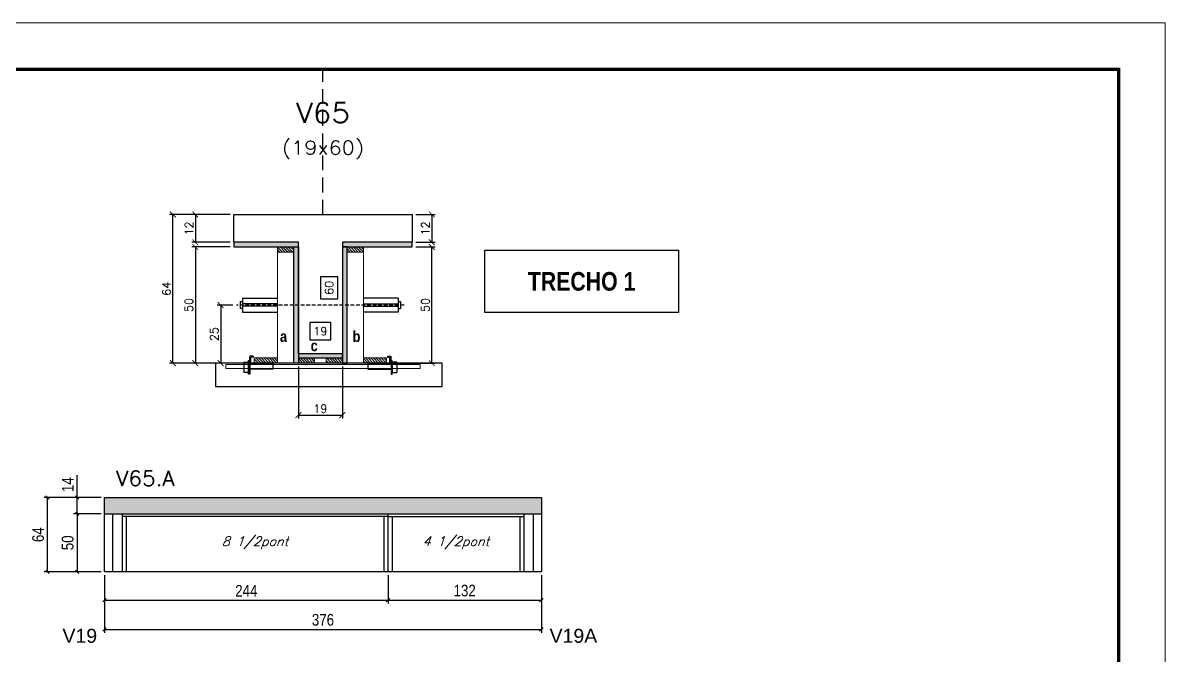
# Model space of a CAD drawing. Extents: x 0 to 6325, y 5574 to 19307.
# Drawn here: x 2087 to 3070, y 10674 to 11219 of the extents above; entities that cross this region are included whole.
import ezdxf
from ezdxf.enums import TextEntityAlignment as Align

# ---------------------------------------------------------------- set-up
doc = ezdxf.new("R2010")
doc.units = 0
doc.linetypes.add('DASHED', pattern=[0.75, 0.5, -0.25])
doc.linetypes.add('HIDDEN', pattern=[9.525, 6.35, -3.175])
for name, color, linetype in [('1', 1, 'Continuous'), ('5', 5, 'Continuous'), ('barrote', 251, 'Continuous'), ('COTA', 241, 'Continuous'), ('Cota Seção (2x)', 4, 'Continuous'), ('detalhes', 4, 'Continuous'), ('Hachura', 253, 'Continuous'), ('NOMENCLATURA', 7, 'Continuous'), ('Painéis', 200, 'Continuous'), ('presilha', 1, 'Continuous'), ('SARR_2.2x7', 40, 'Continuous'), ('SARR_3.5x7', 81, 'Continuous'), ('TENSOR', 3, 'Continuous'), ('texto', 7, 'Continuous'), ('Texto de Titulo', 7, 'Continuous'), ('Texto Qtd Sarr', 242, 'Continuous')]:
    doc.layers.add(name, color=color, linetype=linetype)
for name, color, linetype, lineweight in [('CONCRETO', 251, 'Continuous', 25), ('Folhas', 255, 'Continuous', 9), ('Madeira', 126, 'Continuous', 18), ('SARRAFO DE PRESSAO', 251, 'DASHED', 9), ('SCO-___-LAJ', 2, 'Continuous', 0), ('Texto Seção', 7, 'Continuous', 15)]:
    doc.layers.add(name, color=color, linetype=linetype, lineweight=lineweight)
doc.styles.add('COTA TECNICA', font='techl___.ttf', dxfattribs={"height": 10})
doc.styles.add('REGUA-120', font='ROMANS.shx', dxfattribs={"height": 15})
doc.styles.add('ROMANC', font='techb___.ttf', dxfattribs={"height": 2.5})
doc.styles.add('Romans', font='romans.shx')
doc.styles.get("Standard").update_dxf_attribs({"font": 'arial.ttf'})
doc.styles.add('TECNICA', font='techb___.ttf', dxfattribs={"height": 10})
doc.dimstyles.new('Cota Seção (2x)', dxfattribs={"dimtxt": 7, "dimasz": 5, "dimexe": 3, "dimexo": 3, "dimgap": 2, "dimtad": 3, "dimdec": 1, "dimlfac": 0.5, "dimzin": 12, "dimdsep": 46, "dimtxsty": 'Romans', "dimblk": 'ARCHTICK', "dimcen": 0, "dimclrd": 4, "dimclre": 4, "dimclrt": 1, "dimadec": 1, "dimazin": 3, "dimtfac": 1, "dimtdec": 1, "dimtmove": 0, "dimatfit": 3, "dimldrblk": 'OBLIQUE', "dimfxl": 1, "dimtolj": 1, "dimtzin": 12, "dimarcsym": 0})
doc.dimstyles.new('Cota Seção interna', dxfattribs={"dimtxt": 7, "dimasz": 6, "dimexe": 0.18, "dimexo": 2, "dimgap": -4, "dimtad": 3, "dimdec": 1, "dimlfac": 0.5, "dimzin": 12, "dimdsep": 46, "dimtxsty": 'Romans', "dimblk": 'ARCHTICK', "dimcen": 0.09, "dimse1": 1, "dimse2": 1, "dimsd1": 1, "dimsd2": 1, "dimclrd": 180, "dimclre": 5, "dimclrt": 1, "dimadec": 0, "dimazin": 3, "dimtfac": 1, "dimtdec": 1, "dimtofl": 0, "dimtmove": 0, "dimatfit": 3, "dimldrblk": 'ARCHTICK', "dimfxl": 1, "dimtolj": 1, "dimtzin": 0, "dimarcsym": 0})
doc.dimstyles.new('PAINEL', dxfattribs={"dimtxt": 10, "dimasz": 3, "dimexe": 3, "dimexo": 3, "dimgap": 3, "dimtad": 1, "dimdec": 1, "dimzin": 12, "dimdsep": 46, "dimtxsty": 'COTA TECNICA', "dimblk1": 'OBLIQUE', "dimblk2": 'OBLIQUE', "dimsah": 1, "dimcen": 0.9, "dimclrd": 4, "dimclre": 4, "dimclrt": 240, "dimadec": 1, "dimazin": 3, "dimtfac": 1, "dimtdec": 1, "dimtmove": 0, "dimatfit": 3, "dimfxl": 1, "dimtolj": 1, "dimtzin": 12, "dimarcsym": 0})
pattern_1 = [(315, (25280.4202, 2695.9056), (1.12253202, 1.12253202), [])]

# ---------------------------------------------------------------- blocks, each defined once
blk = doc.blocks.new('9999999999')
at = {"layer": 'Folhas'}
blk.add_lwpolyline([(98138.98, 34190.21), (99623.98, 34190.21), (99623.98, 35240.21), (98138.98, 35240.21)], close=True, dxfattribs=at)
at = {"layer": 'Folhas', "color": 30, "const_width": 3}
blk.add_lwpolyline([(98213.98, 34230.21), (99583.98, 34230.21), (99583.98, 35200.21), (98213.98, 35200.21)], close=True, dxfattribs=at)
blk = doc.blocks.new('titulo1')
at = {"layer": 'Defpoints', "color": 252, "linetype": 'HIDDEN', "ltscale": 2}
blk.add_line((0, 0), (0, 125), dxfattribs=at)
at = {"layer": 'Defpoints', "style": 'Romans', "oblique": 15}
blk.add_attdef('FOLHA', text='', height=10, dxfattribs=at).set_placement((0, 15.58), align=Align.MIDDLE_CENTER)
at = {"layer": 'Texto Qtd Sarr', "color": 3, "style": 'Romans', "oblique": 15}
for tag, height, p in [('TITULO', 17, (0, 71.45)), ('SEÇÃO', 12, (0, 41.55))]:
    blk.add_attdef(tag, text='', height=height, dxfattribs=at).set_placement(p, align=Align.MIDDLE_CENTER)
blk = doc.blocks.new('_ArchTick')
at = {"color": 0, "linetype": 'ByBlock', "const_width": 0.15}
blk.add_lwpolyline([(-0.5, -0.5), (0.5, 0.5)], dxfattribs=at)
blk = doc.blocks.new('*D3138')
at = {"layer": 'COTA', "color": 4, "lineweight": -2, "transparency": 16777216}
for p, q in [((2424.8, 11053.55), (2441.67, 11053.55)), ((2438.67, 11053.55), (2438.67, 11029.55)), ((2424.8, 11029.55), (2441.67, 11029.55))]:
    blk.add_line(p, q, dxfattribs=at)
at = {"layer": 'Defpoints', "color": 0, "transparency": 16777216}
for p in [(2421.8, 11053.55), (2421.8, 11029.55), (2438.67, 11029.55)]:
    blk.add_point(p, dxfattribs=at)
at = {"layer": 'COTA', "color": 4, "lineweight": -2, "transparency": 16777216, "xscale": 5, "yscale": 5, "zscale": 5}
for p, rotation in [((2438.67, 11053.55), 90), ((2438.67, 11029.55), 270)]:
    blk.add_blockref('_ArchTick', p, dxfattribs=dict(at, rotation=rotation))
at = {"layer": 'COTA', "color": 1, "transparency": 16777216, "insert": (2433.17, 11041.55), "char_height": 7, "attachment_point": 5, "rotation": 90, "style": 'Romans'}
blk.add_mtext('\\A1;12', dxfattribs=at)
blk = doc.blocks.new('_Oblique')
at = {"layer": '1', "color": 0, "lineweight": -2}
blk.add_line((-0.5, -0.5), (0.5, 0.5), dxfattribs=at)
blk = doc.blocks.new('*D3139')
at = {"layer": 'COTA', "color": 4, "lineweight": -2, "transparency": 16777216}
for p, q in [((2265.2, 11053.55), (2212.82, 11053.55)), ((2215.82, 10925.55), (2215.82, 11053.55)), ((2287.2, 10925.55), (2212.82, 10925.55))]:
    blk.add_line(p, q, dxfattribs=at)
at = {"layer": 'Defpoints', "color": 0, "transparency": 16777216}
for p in [(2215.82, 11053.55), (2268.2, 11053.55), (2290.2, 10925.55)]:
    blk.add_point(p, dxfattribs=at)
at = {"layer": 'COTA', "color": 4, "lineweight": -2, "transparency": 16777216, "xscale": 5, "yscale": 5, "zscale": 5}
for p, rotation in [((2215.82, 11053.55), 90), ((2215.82, 10925.55), 270)]:
    blk.add_blockref('_ArchTick', p, dxfattribs=dict(at, rotation=rotation))
at = {"layer": 'COTA', "color": 1, "transparency": 16777216, "insert": (2210.32, 10989.55), "char_height": 7, "attachment_point": 5, "rotation": 90, "style": 'Romans'}
blk.add_mtext('\\A1;64', dxfattribs=at)
blk = doc.blocks.new('*D3140')
at = {"layer": 'COTA', "color": 4, "lineweight": -2, "transparency": 16777216}
for p, q in [((2424.8, 11025.55), (2441.67, 11025.55)), ((2438.67, 10925.55), (2438.67, 11025.55)), ((2398.4, 10925.55), (2441.67, 10925.55))]:
    blk.add_line(p, q, dxfattribs=at)
at = {"layer": 'Defpoints', "color": 0, "transparency": 16777216}
for p in [(2421.8, 11025.55), (2438.67, 11025.55), (2395.4, 10925.55)]:
    blk.add_point(p, dxfattribs=at)
at = {"layer": 'COTA', "color": 4, "lineweight": -2, "transparency": 16777216, "xscale": 5, "yscale": 5, "zscale": 5}
for p, rotation in [((2438.67, 11025.55), 90), ((2438.67, 10925.55), 270)]:
    blk.add_blockref('_ArchTick', p, dxfattribs=dict(at, rotation=rotation))
at = {"layer": 'COTA', "color": 1, "transparency": 16777216, "insert": (2433.17, 10975.55), "char_height": 7, "attachment_point": 5, "rotation": 90, "style": 'Romans'}
blk.add_mtext('\\A1;50', dxfattribs=at)
blk = doc.blocks.new('*D3141')
at = {"layer": 'Cota Seção (2x)', "color": 180, "lineweight": -2, "transparency": 16777216}
for p, q in [((2357.8, 10999.86), (2342.8, 10999.86)), ((2342.8, 10999.86), (2342.8, 10980.86)), ((2357.8, 10980.86), (2357.8, 10999.86)), ((2342.8, 10980.86), (2357.8, 10980.86))]:
    blk.add_line(p, q, dxfattribs=at)
at = {"layer": 'Defpoints', "color": 0, "transparency": 16777216}
for p in [(2361.8, 11053.55), (2372.8, 11053.55), (2372.8, 10933.55)]:
    blk.add_point(p, dxfattribs=at)
at = {"layer": 'Cota Seção (2x)', "color": 1, "transparency": 16777216, "insert": (2350.3, 10990.36), "char_height": 7, "attachment_point": 5, "rotation": 90, "style": 'Romans'}
blk.add_mtext('\\A1;60', dxfattribs=at)
blk = doc.blocks.new('*D3142')
at = {"layer": 'COTA', "color": 4, "lineweight": -2, "transparency": 16777216}
for p, q in [((2265.2, 11053.55), (2232.14, 11053.55)), ((2235.14, 11053.55), (2235.14, 11029.55)), ((2265.2, 11029.55), (2232.14, 11029.55))]:
    blk.add_line(p, q, dxfattribs=at)
at = {"layer": 'Defpoints', "color": 0, "transparency": 16777216}
for p in [(2268.2, 11053.55), (2235.14, 11029.55), (2268.2, 11029.55)]:
    blk.add_point(p, dxfattribs=at)
at = {"layer": 'COTA', "color": 4, "lineweight": -2, "transparency": 16777216, "xscale": 5, "yscale": 5, "zscale": 5}
for p, rotation in [((2235.14, 11053.55), 90), ((2235.14, 11029.55), 270)]:
    blk.add_blockref('_ArchTick', p, dxfattribs=dict(at, rotation=rotation))
at = {"layer": 'COTA', "color": 1, "transparency": 16777216, "insert": (2229.64, 11041.55), "char_height": 7, "attachment_point": 5, "rotation": 90, "style": 'Romans'}
blk.add_mtext('\\A1;12', dxfattribs=at)
blk = doc.blocks.new('*D3143')
at = {"layer": 'COTA', "color": 4, "lineweight": -2, "transparency": 16777216}
for p, q in [((2265.2, 11025.55), (2232.14, 11025.55)), ((2235.14, 11025.55), (2235.14, 10925.55)), ((2287.2, 10925.55), (2232.14, 10925.55))]:
    blk.add_line(p, q, dxfattribs=at)
at = {"layer": 'Defpoints', "color": 0, "transparency": 16777216}
for p in [(2268.2, 11025.55), (2235.14, 10925.55), (2290.2, 10925.55)]:
    blk.add_point(p, dxfattribs=at)
at = {"layer": 'COTA', "color": 4, "lineweight": -2, "transparency": 16777216, "xscale": 5, "yscale": 5, "zscale": 5}
for p, rotation in [((2235.14, 11025.55), 90), ((2235.14, 10925.55), 270)]:
    blk.add_blockref('_ArchTick', p, dxfattribs=dict(at, rotation=rotation))
at = {"layer": 'COTA', "color": 1, "transparency": 16777216, "insert": (2229.64, 10975.55), "char_height": 7, "attachment_point": 5, "rotation": 90, "style": 'Romans'}
blk.add_mtext('\\A1;50', dxfattribs=at)
blk = doc.blocks.new('PRESILHA METÁLICA 1')
at = {"layer": 'presilha'}
for p, q in [((6, 15.5), (7.5, 15.5)), ((6, -2.5), (6, 15.5)), ((7.5, 10.6), (7.5, 19.9)), ((7.5, 15.5), (7.5, -2.5)), ((12, 21), (8.6, 21)), ((9, 11.6), (9, 18.9)), ((12, 19.5), (9.6, 19.5)), ((12, 21), (12, 19.5)), ((0, 13), (6, 13)), ((0, 13), (0, 0)), ((6, 0), (0, 0)), ((6, 13), (6, 0)), ((37.5, 4.1), (7.5, 4.1)), ((37.5, 11), (9.6, 11)), ((37.5, 11), (37.5, 4.1)), ((7.5, -2.5), (6, -2.5))]:
    blk.add_line(p, q, dxfattribs=at)
for centre, radius, start, end in [((8.6, 19.9), 1.14, 90, 180), ((9.6, 18.9), 0.57, 90, 180), ((9.6, 11.6), 0.57, 180, 270)]:
    blk.add_arc(centre, radius, start, end, dxfattribs=at)
blk = doc.blocks.new('*D3144')
at = {"layer": 'COTA', "color": 4, "lineweight": -2, "transparency": 16777216}
for p, q in [((2323.8, 10922.55), (2323.8, 10877.82)), ((2361.8, 10922.55), (2361.8, 10877.82)), ((2323.8, 10880.82), (2361.8, 10880.82))]:
    blk.add_line(p, q, dxfattribs=at)
at = {"layer": 'Defpoints', "color": 0, "transparency": 16777216}
for p in [(2323.8, 10925.55), (2361.8, 10925.55), (2361.8, 10880.82)]:
    blk.add_point(p, dxfattribs=at)
at = {"layer": 'COTA', "color": 4, "lineweight": -2, "transparency": 16777216, "xscale": 5, "yscale": 5, "zscale": 5, "rotation": 180}
blk.add_blockref('_ArchTick', (2323.8, 10880.82), dxfattribs=at)
at = {"layer": 'COTA', "color": 4, "lineweight": -2, "transparency": 16777216, "xscale": 5, "yscale": 5, "zscale": 5}
blk.add_blockref('_ArchTick', (2361.8, 10880.82), dxfattribs=at)
at = {"layer": 'COTA', "color": 1, "transparency": 16777216, "insert": (2342.8, 10886.32), "char_height": 7, "attachment_point": 5, "style": 'Romans'}
blk.add_mtext('\\A1;19', dxfattribs=at)
blk = doc.blocks.new('*D3145')
at = {"layer": 'Cota Seção (2x)', "color": 180, "lineweight": -2, "transparency": 16777216}
for p, q in [((2351.8, 10960.55), (2333.8, 10960.55)), ((2333.8, 10960.55), (2333.8, 10945.55)), ((2351.8, 10945.55), (2351.8, 10960.55)), ((2333.8, 10945.55), (2351.8, 10945.55))]:
    blk.add_line(p, q, dxfattribs=at)
at = {"layer": 'Defpoints', "color": 0, "transparency": 16777216}
for p in [(2361.8, 10941.55), (2323.8, 10925.55), (2361.8, 10925.55)]:
    blk.add_point(p, dxfattribs=at)
at = {"layer": 'Cota Seção (2x)', "color": 1, "transparency": 16777216, "insert": (2342.8, 10953.05), "char_height": 7, "attachment_point": 5, "style": 'Romans'}
blk.add_mtext('\\A1;19', dxfattribs=at)
blk = doc.blocks.new('*D3146')
at = {"layer": 'COTA', "color": 4, "lineweight": -2, "transparency": 16777216}
for p, q in [((2154, 10809.81), (2104.93, 10809.81)), ((2107.93, 10745.81), (2107.93, 10809.81)), ((2154, 10745.81), (2104.93, 10745.81))]:
    blk.add_line(p, q, dxfattribs=at)
at = {"layer": 'Defpoints', "color": 0, "transparency": 16777216}
for p in [(2107.93, 10809.81), (2157, 10809.81), (2157, 10745.81)]:
    blk.add_point(p, dxfattribs=at)
at = {"layer": 'COTA', "color": 4, "lineweight": -2, "transparency": 16777216, "xscale": 3, "yscale": 3, "zscale": 3}
for p, rotation in [((2107.93, 10809.81), 90), ((2107.93, 10745.81), 270)]:
    blk.add_blockref('_Oblique', p, dxfattribs=dict(at, rotation=rotation))
at = {"layer": 'COTA', "color": 240, "transparency": 16777216, "insert": (2099.83, 10777.81), "char_height": 10, "attachment_point": 5, "rotation": 90, "style": 'COTA TECNICA'}
blk.add_mtext('\\A1;64', dxfattribs=at)
blk = doc.blocks.new('*D3147')
at = {"layer": 'COTA', "color": 4, "lineweight": -2, "transparency": 16777216}
for p, q in [((2157, 10742.81), (2157, 10693.24)), ((2533, 10742.81), (2533, 10693.24)), ((2157, 10696.24), (2533, 10696.24))]:
    blk.add_line(p, q, dxfattribs=at)
at = {"layer": 'Defpoints', "color": 0, "transparency": 16777216}
for p in [(2157, 10745.81), (2533, 10745.81), (2533, 10696.24)]:
    blk.add_point(p, dxfattribs=at)
at = {"layer": 'COTA', "color": 4, "lineweight": -2, "transparency": 16777216, "xscale": 3, "yscale": 3, "zscale": 3, "rotation": 180}
blk.add_blockref('_Oblique', (2157, 10696.24), dxfattribs=at)
at = {"layer": 'COTA', "color": 4, "lineweight": -2, "transparency": 16777216, "xscale": 3, "yscale": 3, "zscale": 3}
blk.add_blockref('_Oblique', (2533, 10696.24), dxfattribs=at)
at = {"layer": 'COTA', "color": 240, "transparency": 16777216, "insert": (2345, 10704.46), "char_height": 10, "attachment_point": 5, "style": 'COTA TECNICA'}
blk.add_mtext('\\A1;376', dxfattribs=at)
blk = doc.blocks.new('*D4294')
at = {"layer": 'COTA', "color": 4, "lineweight": -2, "transparency": 16777216}
for p, q in [((2133.37, 10809.81), (2133.37, 10828.93)), ((2154, 10809.81), (2130.37, 10809.81)), ((2133.37, 10795.81), (2133.37, 10809.81)), ((2154, 10795.81), (2130.37, 10795.81))]:
    blk.add_line(p, q, dxfattribs=at)
at = {"layer": 'Defpoints', "color": 0, "transparency": 16777216}
for p in [(2133.37, 10809.81), (2157, 10809.81), (2157, 10795.81)]:
    blk.add_point(p, dxfattribs=at)
at = {"layer": 'COTA', "color": 4, "lineweight": -2, "transparency": 16777216, "xscale": 3, "yscale": 3, "zscale": 3}
for p, rotation in [((2133.37, 10809.81), 90), ((2133.37, 10795.81), 270)]:
    blk.add_blockref('_Oblique', p, dxfattribs=dict(at, rotation=rotation))
at = {"layer": 'COTA', "color": 240, "transparency": 16777216, "insert": (2125.29, 10820.87), "char_height": 10, "attachment_point": 5, "rotation": 90, "style": 'COTA TECNICA'}
blk.add_mtext('\\A1;14', dxfattribs=at)
blk = doc.blocks.new('*D4287')
at = {"layer": 'COTA', "color": 4, "lineweight": -2, "transparency": 16777216}
for p, q in [((2154, 10795.81), (2130.37, 10795.81)), ((2133.37, 10795.81), (2133.37, 10745.81)), ((2154, 10745.81), (2130.37, 10745.81))]:
    blk.add_line(p, q, dxfattribs=at)
at = {"layer": 'Defpoints', "color": 0, "transparency": 16777216}
for p in [(2157, 10795.81), (2133.37, 10745.81), (2157, 10745.81)]:
    blk.add_point(p, dxfattribs=at)
at = {"layer": 'COTA', "color": 4, "lineweight": -2, "transparency": 16777216, "xscale": 3, "yscale": 3, "zscale": 3}
for p, rotation in [((2133.37, 10795.81), 90), ((2133.37, 10745.81), 270)]:
    blk.add_blockref('_Oblique', p, dxfattribs=dict(at, rotation=rotation))
at = {"layer": 'COTA', "color": 240, "transparency": 16777216, "insert": (2125.26, 10770.81), "char_height": 10, "attachment_point": 5, "rotation": 90, "style": 'COTA TECNICA'}
blk.add_mtext('\\A1;50', dxfattribs=at)
blk = doc.blocks.new('*D4288')
at = {"layer": 'COTA', "color": 4, "lineweight": -2, "transparency": 16777216}
for p, q in [((2157, 10742.81), (2157, 10718.41)), ((2401, 10742.81), (2401, 10718.41)), ((2157, 10721.41), (2401, 10721.41))]:
    blk.add_line(p, q, dxfattribs=at)
at = {"layer": 'Defpoints', "color": 0, "transparency": 16777216}
for p in [(2157, 10745.81), (2401, 10745.81), (2401, 10721.41)]:
    blk.add_point(p, dxfattribs=at)
at = {"layer": 'COTA', "color": 4, "lineweight": -2, "transparency": 16777216, "xscale": 3, "yscale": 3, "zscale": 3, "rotation": 180}
blk.add_blockref('_Oblique', (2157, 10721.41), dxfattribs=at)
at = {"layer": 'COTA', "color": 4, "lineweight": -2, "transparency": 16777216, "xscale": 3, "yscale": 3, "zscale": 3}
blk.add_blockref('_Oblique', (2401, 10721.41), dxfattribs=at)
at = {"layer": 'COTA', "color": 240, "transparency": 16777216, "insert": (2279, 10729.49), "char_height": 10, "attachment_point": 5, "style": 'COTA TECNICA'}
blk.add_mtext('\\A1;244', dxfattribs=at)
blk = doc.blocks.new('*D3116')
at = {"layer": 'COTA', "color": 4, "lineweight": -2, "transparency": 16777216}
for p, q in [((2401, 10742.81), (2401, 10718.41)), ((2533, 10742.81), (2533, 10718.41)), ((2401, 10721.41), (2533, 10721.41))]:
    blk.add_line(p, q, dxfattribs=at)
at = {"layer": 'Defpoints', "color": 0, "transparency": 16777216}
for p in [(2401, 10745.81), (2533, 10745.81), (2533, 10721.41)]:
    blk.add_point(p, dxfattribs=at)
at = {"layer": 'COTA', "color": 4, "lineweight": -2, "transparency": 16777216, "xscale": 3, "yscale": 3, "zscale": 3, "rotation": 180}
blk.add_blockref('_Oblique', (2401, 10721.41), dxfattribs=at)
at = {"layer": 'COTA', "color": 4, "lineweight": -2, "transparency": 16777216, "xscale": 3, "yscale": 3, "zscale": 3}
blk.add_blockref('_Oblique', (2533, 10721.41), dxfattribs=at)
at = {"layer": 'COTA', "color": 240, "transparency": 16777216, "insert": (2467, 10729.63), "char_height": 10, "attachment_point": 5, "style": 'COTA TECNICA'}
blk.add_mtext('\\A1;132', dxfattribs=at)
blk = doc.blocks.new('*D4148')
at = {"layer": 'COTA', "color": 4, "lineweight": -2, "transparency": 16777216}
for p, q in [((2267.5, 10975.52), (2253.94, 10975.52)), ((2256.94, 10975.52), (2256.94, 10925.55)), ((2272.5, 10925.55), (2253.94, 10925.55))]:
    blk.add_line(p, q, dxfattribs=at)
at = {"layer": 'Defpoints', "color": 0, "transparency": 16777216}
for p in [(2270.5, 10975.52), (2256.94, 10925.55), (2275.5, 10925.55)]:
    blk.add_point(p, dxfattribs=at)
at = {"layer": 'COTA', "color": 4, "lineweight": -2, "transparency": 16777216, "xscale": 5, "yscale": 5, "zscale": 5}
for p, rotation in [((2256.94, 10975.52), 90), ((2256.94, 10925.55), 270)]:
    blk.add_blockref('_ArchTick', p, dxfattribs=dict(at, rotation=rotation))
at = {"layer": 'COTA', "color": 1, "transparency": 16777216, "insert": (2251.44, 10950.53), "char_height": 7, "attachment_point": 5, "rotation": 90, "style": 'Romans'}
blk.add_mtext('\\A1;25', dxfattribs=at)

msp = doc.modelspace()

# ---------------------------------------------------------------- hatches: boundary and pattern name
at = {"layer": 'COTA'}
h = msp.add_hatch(dxfattribs=at)
h.set_pattern_fill('AR-CONC', color=256, scale=0.03)
h.set_pattern_definition([(50, (85.2277, 1203.2166), (5.46554, -0.4781726), [0.5715, -6.2865]), (355, (85.2277, 1203.2166), (-1.0573026, 5.7317054), [0.4572, -5.0292175]), (100.451445, (85.683, 1203.177), (4.4082374, 5.2535326), [0.4857003, -5.3427073]), (46.1842, (85.2277, 1204.7406), (8.132371, -1.26127), [0.85725, -9.42975]), (96.63556, (85.905, 1204.6355), (7.122124, 7.422784), [0.728551, -8.014068]), (351.18415, (85.228, 1204.741), (7.122124, 7.422784), [0.685799, -7.543792]), (21, (85.9897, 1204.3596), (4.5484317, -3.067956), [0.5715, -6.2865]), (326, (85.9897, 1204.3596), (1.854061, 5.525639), [0.4572, -5.0292]), (71.451445, (86.3687, 1204.104), (6.4024926, 2.457683), [0.4857003, -5.342698]), (37.5, (85.2277, 1203.2166), (0.0926581, 2.53665117), [0, -4.96824, 0, -5.1054, 0, -5.04825]), (7.5, (85.2277, 1203.2166), (2.0045899, 3.00541724), [0, -2.91084, 0, -4.85394, 0, -1.92405]), (327.5, (83.5284, 1203.2166), (4.06771786, -0.1718623), [0, -1.905, 0, -5.9436, 0, -7.8867]), (317.5, (82.7664, 1203.2166), (4.4438754, 0.7627947), [0, -2.4765, 0, -3.94716, 0, -5.6007])])
h.paths.add_polyline_path([(2533, 10809.81), (2157, 10809.81), (2157, 10795.81), (2533, 10795.81)])
at = {"layer": 'Hachura'}
h = msp.add_hatch(color=256, dxfattribs=at)
h.dxf.hatch_style = 1
h.paths.add_polyline_path([(2323.8, 11025.55), (2323.8, 11029.55), (2268.2, 11029.55), (2268.2, 11025.55)])
h = msp.add_hatch(dxfattribs=at)
h.set_pattern_fill('ANSI31', color=256, scale=0.5, angle=270, style=0)
h.set_pattern_definition([(315, (25280.4202, 2717.9056), (1.12253202, 1.12253202), [])])
h.paths.add_polyline_path([(2319.8, 11021.15), (2319.8, 11025.55), (2305.8, 11025.55), (2305.8, 11021.15)])
h = msp.add_hatch(color=256, dxfattribs=at)
h.dxf.hatch_style = 1
h.paths.add_polyline_path([(2319.8, 11025.55), (2323.8, 11025.55), (2323.8, 10925.55), (2319.8, 10925.55)])
h = msp.add_hatch(color=256, dxfattribs=at)
h.dxf.hatch_style = 1
h.paths.add_polyline_path([(2421.8, 11025.55), (2421.8, 11029.55), (2361.8, 11029.55), (2361.8, 11025.55)])
h = msp.add_hatch(color=256, dxfattribs=at)
h.dxf.hatch_style = 1
h.paths.add_polyline_path([(2365.8, 11025.55), (2361.8, 11025.55), (2361.8, 10925.55), (2365.8, 10925.55)])
h = msp.add_hatch(dxfattribs=at)
h.set_pattern_fill('ANSI31', color=256, scale=0.5, angle=270, style=0)
h.set_pattern_definition([(315, (25280.4202, 2717.9056), (1.12253202, 1.12253202), [])])
h.paths.add_polyline_path([(2365.8, 11021.15), (2365.8, 11025.55), (2379.8, 11025.55), (2379.8, 11021.15)])
h = msp.add_hatch(dxfattribs=at)
h.set_pattern_fill('ANSI31', color=256, scale=0.5, angle=270, style=0)
h.set_pattern_definition([(315, (25280.4202, 2695.9056), (1.12253202, 1.12253202), [])])
h.paths.add_polyline_path([(2285.8, 10925.55), (2285.8, 10929.95), (2305.8, 10929.95), (2305.8, 10925.55)])
h = msp.add_hatch(color=256, dxfattribs=at)
h.dxf.hatch_style = 1
h.paths.add_polyline_path([(2361.8, 10929.95), (2361.8, 10933.55), (2323.8, 10933.55), (2323.8, 10929.95)])
h = msp.add_hatch(dxfattribs=at)
h.set_pattern_fill('ANSI31', color=256, scale=0.5, angle=270, style=0)
h.set_pattern_definition(pattern_1)
h.paths.add_polyline_path([(2323.8, 10925.55), (2323.8, 10929.95), (2337.8, 10929.95), (2337.8, 10925.55)])
h = msp.add_hatch(dxfattribs=at)
h.set_pattern_fill('ANSI31', color=256, scale=0.5, angle=270, style=0)
h.set_pattern_definition(pattern_1)
h.paths.add_polyline_path([(2361.8, 10925.55), (2361.8, 10929.95), (2347.8, 10929.95), (2347.8, 10925.55)])
h = msp.add_hatch(dxfattribs=at)
h.set_pattern_fill('ANSI31', color=256, scale=0.5, angle=270, style=0)
h.set_pattern_definition(pattern_1)
h.paths.add_polyline_path([(2399.8, 10925.55), (2399.8, 10929.95), (2379.8, 10929.95), (2379.8, 10925.55)])

# ---------------------------------------------------------------- linework, layer by layer
at = {"ltscale": 3}
for p, q in [((2273.8, 10978.52), (2273.8, 10972.52)), ((2273.8, 10978.52), (2275.8, 10978.52)), ((2275.8, 10981.52), (2275.8, 10969.52)), ((2275.8, 10981.52), (2305.8, 10981.52)), ((2305.8, 10976.52), (2275.8, 10976.52)), ((2305.8, 10974.52), (2275.8, 10974.52)), ((2409.8, 10981.52), (2379.8, 10981.52)), ((2379.8, 10976.52), (2409.8, 10976.52)), ((2379.8, 10974.52), (2409.8, 10974.52)), ((2409.8, 10981.52), (2409.8, 10969.52)), ((2409.8, 10978.52), (2411.8, 10978.52)), ((2411.8, 10978.52), (2411.8, 10972.52)), ((2275.8, 10972.52), (2273.8, 10972.52)), ((2275.8, 10969.52), (2305.8, 10969.52)), ((2409.8, 10969.52), (2379.8, 10969.52)), ((2409.8, 10972.52), (2411.8, 10972.52))]:
    msp.add_line(p, q, dxfattribs=at)
at = {"layer": 'barrote'}
msp.add_lwpolyline([(2252.34, 10905.55), (2447.53, 10905.55), (2447.53, 10925.55), (2252.34, 10925.55)], close=True, dxfattribs=at)
at = {"layer": 'CONCRETO'}
msp.add_lwpolyline([(2268.2, 11029.55), (2268.2, 11053.55), (2421.8, 11053.55), (2421.8, 11029.55), (2361.8, 11029.55), (2361.8, 10933.55), (2323.8, 10933.55), (2323.8, 11029.55)], close=True, dxfattribs=at)
at = {"layer": 'COTA'}
for p, q in [((2157, 10809.81), (2533, 10809.81)), ((2157, 10795.81), (2157, 10809.81)), ((2533, 10809.81), (2533, 10795.81))]:
    msp.add_line(p, q, dxfattribs=at)
msp.add_lwpolyline([(2484.27, 11022.69), (2651.05, 11022.69), (2651.05, 10969.03), (2484.27, 10969.03)], close=True, dxfattribs=at)
at = {"layer": 'Madeira'}
for points in [[(2319.8, 11021.15), (2319.8, 11025.55), (2305.8, 11025.55), (2305.8, 11021.15)], [(2319.8, 11025.55), (2305.8, 11025.55), (2305.8, 10925.55), (2319.8, 10925.55)], [(2365.8, 11021.15), (2365.8, 11025.55), (2379.8, 11025.55), (2379.8, 11021.15)], [(2365.8, 11025.55), (2379.8, 11025.55), (2379.8, 10925.55), (2365.8, 10925.55)], [(2285.8, 10925.55), (2285.8, 10929.95), (2305.8, 10929.95), (2305.8, 10925.55)], [(2323.8, 10925.55), (2323.8, 10929.95), (2337.8, 10929.95), (2337.8, 10925.55)], [(2361.8, 10925.55), (2361.8, 10929.95), (2347.8, 10929.95), (2347.8, 10925.55)], [(2399.8, 10925.55), (2399.8, 10929.95), (2379.8, 10929.95), (2379.8, 10925.55)]]:
    msp.add_lwpolyline(points, close=True, dxfattribs=at)
at = {"layer": 'Painéis', "linetype": 'ByBlock'}
for p, q in [((2157, 10795.81), (2533, 10795.81)), ((2157, 10745.81), (2157, 10795.81)), ((2401, 10745.81), (2401, 10795.81)), ((2533, 10795.81), (2533, 10745.81)), ((2533, 10745.81), (2157, 10745.81))]:
    msp.add_line(p, q, dxfattribs=at)
at = {"layer": 'Painéis'}
for points in [[(2323.8, 11025.55), (2323.8, 11029.55), (2268.2, 11029.55), (2268.2, 11025.55)], [(2319.8, 11025.55), (2323.8, 11025.55), (2323.8, 10925.55), (2319.8, 10925.55)], [(2421.8, 11025.55), (2421.8, 11029.55), (2361.8, 11029.55), (2361.8, 11025.55)], [(2365.8, 11025.55), (2361.8, 11025.55), (2361.8, 10925.55), (2365.8, 10925.55)], [(2361.8, 10929.95), (2361.8, 10933.55), (2323.8, 10933.55), (2323.8, 10929.95)]]:
    msp.add_lwpolyline(points, close=True, dxfattribs=at)
at = {"layer": 'SARR_2.2x7', "linetype": 'Continuous'}
for p, q in [((2164, 10745.81), (2164, 10795.81)), ((2401, 10793.61), (2172, 10793.61)), ((2401, 10793.61), (2518, 10793.61)), ((2526, 10795.81), (2526, 10745.81))]:
    msp.add_line(p, q, dxfattribs=at)
at = {"layer": 'SARR_3.5x7'}
for p, q in [((2172, 10795.81), (2172, 10745.81)), ((2175.5, 10793.61), (2175.5, 10745.81)), ((2397.5, 10793.61), (2397.5, 10745.81)), ((2404.5, 10793.61), (2404.5, 10745.81)), ((2514.5, 10793.61), (2514.5, 10745.81)), ((2518, 10795.81), (2518, 10745.81))]:
    msp.add_line(p, q, dxfattribs=at)
at = {"layer": 'SCO-___-LAJ', "color": 1}
msp.add_lwpolyline([(2261.35, 10924.22), (2428.65, 10924.22), (2428.65, 10921.02), (2261.35, 10921.02)], close=True, dxfattribs=at)
at = {"layer": 'TENSOR', "linetype": 'HIDDEN', "ltscale": 0.5}
msp.add_line((2414.8, 10975.52), (2270.5, 10975.52), dxfattribs=at)

# ---------------------------------------------------------------- block references
at = {"layer": 'presilha', "yscale": 0.6666666666666666, "zscale": 0.6666666666666666}
for p, xscale in [((2276.93, 10917.58), 0.6666666666666666), ((2408.67, 10917.58), -0.6666666666666666)]:
    msp.add_blockref('PRESILHA METÁLICA 1', p, dxfattribs=dict(at, xscale=xscale))
at = {"layer": 'SARRAFO DE PRESSAO', "color": 6, "linetype": 'ByBlock'}
msp.add_blockref('9999999999', (-96553.98, -24021.66), dxfattribs=at)
at = {"layer": 'Texto Seção'}
ref = msp.add_blockref('titulo1', (2345, 11053.55), dxfattribs=at)
ref.add_attrib('TITULO', 'V65', dxfattribs={"layer": 'Texto de Titulo', "color": 7, "height": 17, "style": 'Romans', "width": 1.1}).set_placement((2345, 11141.05), align=Align.MIDDLE_CENTER)
ref.add_attrib('SEÇÃO', '(19x60)', dxfattribs={"layer": 'Texto de Titulo', "color": 7, "height": 12, "style": 'Romans', "width": 1.1}).set_placement((2345, 11111.05), align=Align.MIDDLE_CENTER)

# ---------------------------------------------------------------- texts
at = {"layer": '5', "linetype": 'Continuous'}
for s, rotation, p in [('V19', 0.00004, (2120.75, 10684.74)), ('V19A', 359.99996, (2540.09, 10684.74))]:
    msp.add_text(s, height=12, rotation=rotation, dxfattribs=at).set_placement(p)
at = {"layer": 'detalhes', "style": 'TECNICA'}
for s, p in [('a', (2307.97, 10943.75)), ('b', (2370.51, 10943.74)), ('c', (2334.4, 10935.79))]:
    msp.add_text(s, height=9.6, dxfattribs=at).set_placement(p)
at = {"layer": 'NOMENCLATURA', "color": 2, "insert": (2567.66, 10995.86), "char_height": 16, "attachment_point": 5, "style": 'ROMANC'}
msp.add_mtext('TRECHO 1', dxfattribs=at)
at = {"layer": 'texto', "color": 2, "char_height": 8, "attachment_point": 5, "style": 'Romans'}
for s, insert in [('{\\Q19;\\C256;8 1/2pont}', (2286.5, 10770.81)), ('{\\Q19;\\C256;4 1/2pont}', (2459.5, 10770.81))]:
    msp.add_mtext(s, dxfattribs=dict(at, insert=insert))
at = {"layer": 'Texto Seção', "style": 'REGUA-120', "width": 1.05}
msp.add_text('V65.A', height=13, dxfattribs=at).set_placement((2167, 10819.81))

# ---------------------------------------------------------------- dimensions: what is measured, and where the dimension line sits
at = {"layer": 'COTA'}
for base, p1, p2, dimstyle, picture, middle in [((2215.82, 11053.55), (2290.2, 10925.55), (2268.2, 11053.55), 'Cota Seção (2x)', '*D3139', (2210.32, 10989.55)), ((2235.14, 11029.55), (2268.2, 11053.55), (2268.2, 11029.55), 'Cota Seção (2x)', '*D3142', (2229.64, 11041.55)), ((2438.67, 11029.55), (2421.8, 11053.55), (2421.8, 11029.55), 'Cota Seção (2x)', '*D3138', (2433.17, 11041.55)), ((2235.14, 10925.55), (2268.2, 11025.55), (2290.2, 10925.55), 'Cota Seção (2x)', '*D3143', (2229.64, 10975.55)), ((2438.67, 11025.55), (2395.4, 10925.55), (2421.8, 11025.55), 'Cota Seção (2x)', '*D3140', (2433.17, 10975.55)), ((2256.94, 10925.55), (2270.5, 10975.52), (2275.5, 10925.55), 'Cota Seção (2x)', '*D4148', (2251.44, 10950.53)), ((2133.37, 10809.81), (2157, 10795.81), (2157, 10809.81), 'PAINEL', '*D4294', (2125.29, 10820.87)), ((2107.93, 10809.81), (2157, 10745.81), (2157, 10809.81), 'PAINEL', '*D3146', (2099.83, 10777.81)), ((2133.37, 10745.81), (2157, 10795.81), (2157, 10745.81), 'PAINEL', '*D4287', (2125.26, 10770.81))]:
    dim = msp.add_linear_dim(base=base, p1=p1, p2=p2, angle=90, dimstyle=dimstyle, dxfattribs=at)
    dim.commit()
    dim.dimension.update_dxf_attribs({"geometry": picture, "text_midpoint": middle})
for base, p1, p2, dimstyle, picture, middle in [((2361.8, 10880.82), (2323.8, 10925.55), (2361.8, 10925.55), 'Cota Seção (2x)', '*D3144', (2342.8, 10886.32)), ((2533, 10696.24), (2157, 10745.81), (2533, 10745.81), 'PAINEL', '*D3147', (2345, 10704.46)), ((2401, 10721.41), (2157, 10745.81), (2401, 10745.81), 'PAINEL', '*D4288', (2279, 10729.49)), ((2533, 10721.41), (2401, 10745.81), (2533, 10745.81), 'PAINEL', '*D3116', (2467, 10729.63))]:
    dim = msp.add_linear_dim(base=base, p1=p1, p2=p2, dimstyle=dimstyle, dxfattribs=at)
    dim.commit()
    dim.dimension.update_dxf_attribs({"geometry": picture, "text_midpoint": middle})
at = {"layer": 'Cota Seção (2x)'}
dim = msp.add_linear_dim(base=(2361.8, 11053.55), p1=(2372.8, 10933.55), p2=(2372.8, 11053.55), angle=90, dimstyle='Cota Seção interna', dxfattribs=at)
dim.commit()
dim.dimension.update_dxf_attribs({"geometry": '*D3141', "text_midpoint": (2361.8, 10990.36), "dimtype": 160})
dim = msp.add_linear_dim(base=(2361.8, 10941.55), p1=(2323.8, 10925.55), p2=(2361.8, 10925.55), dimstyle='Cota Seção interna', dxfattribs=at)
dim.commit()
dim.dimension.update_dxf_attribs({"geometry": '*D3145', "text_midpoint": (2342.8, 10941.55), "dimtype": 160})

doc.saveas('drawing.dxf')
